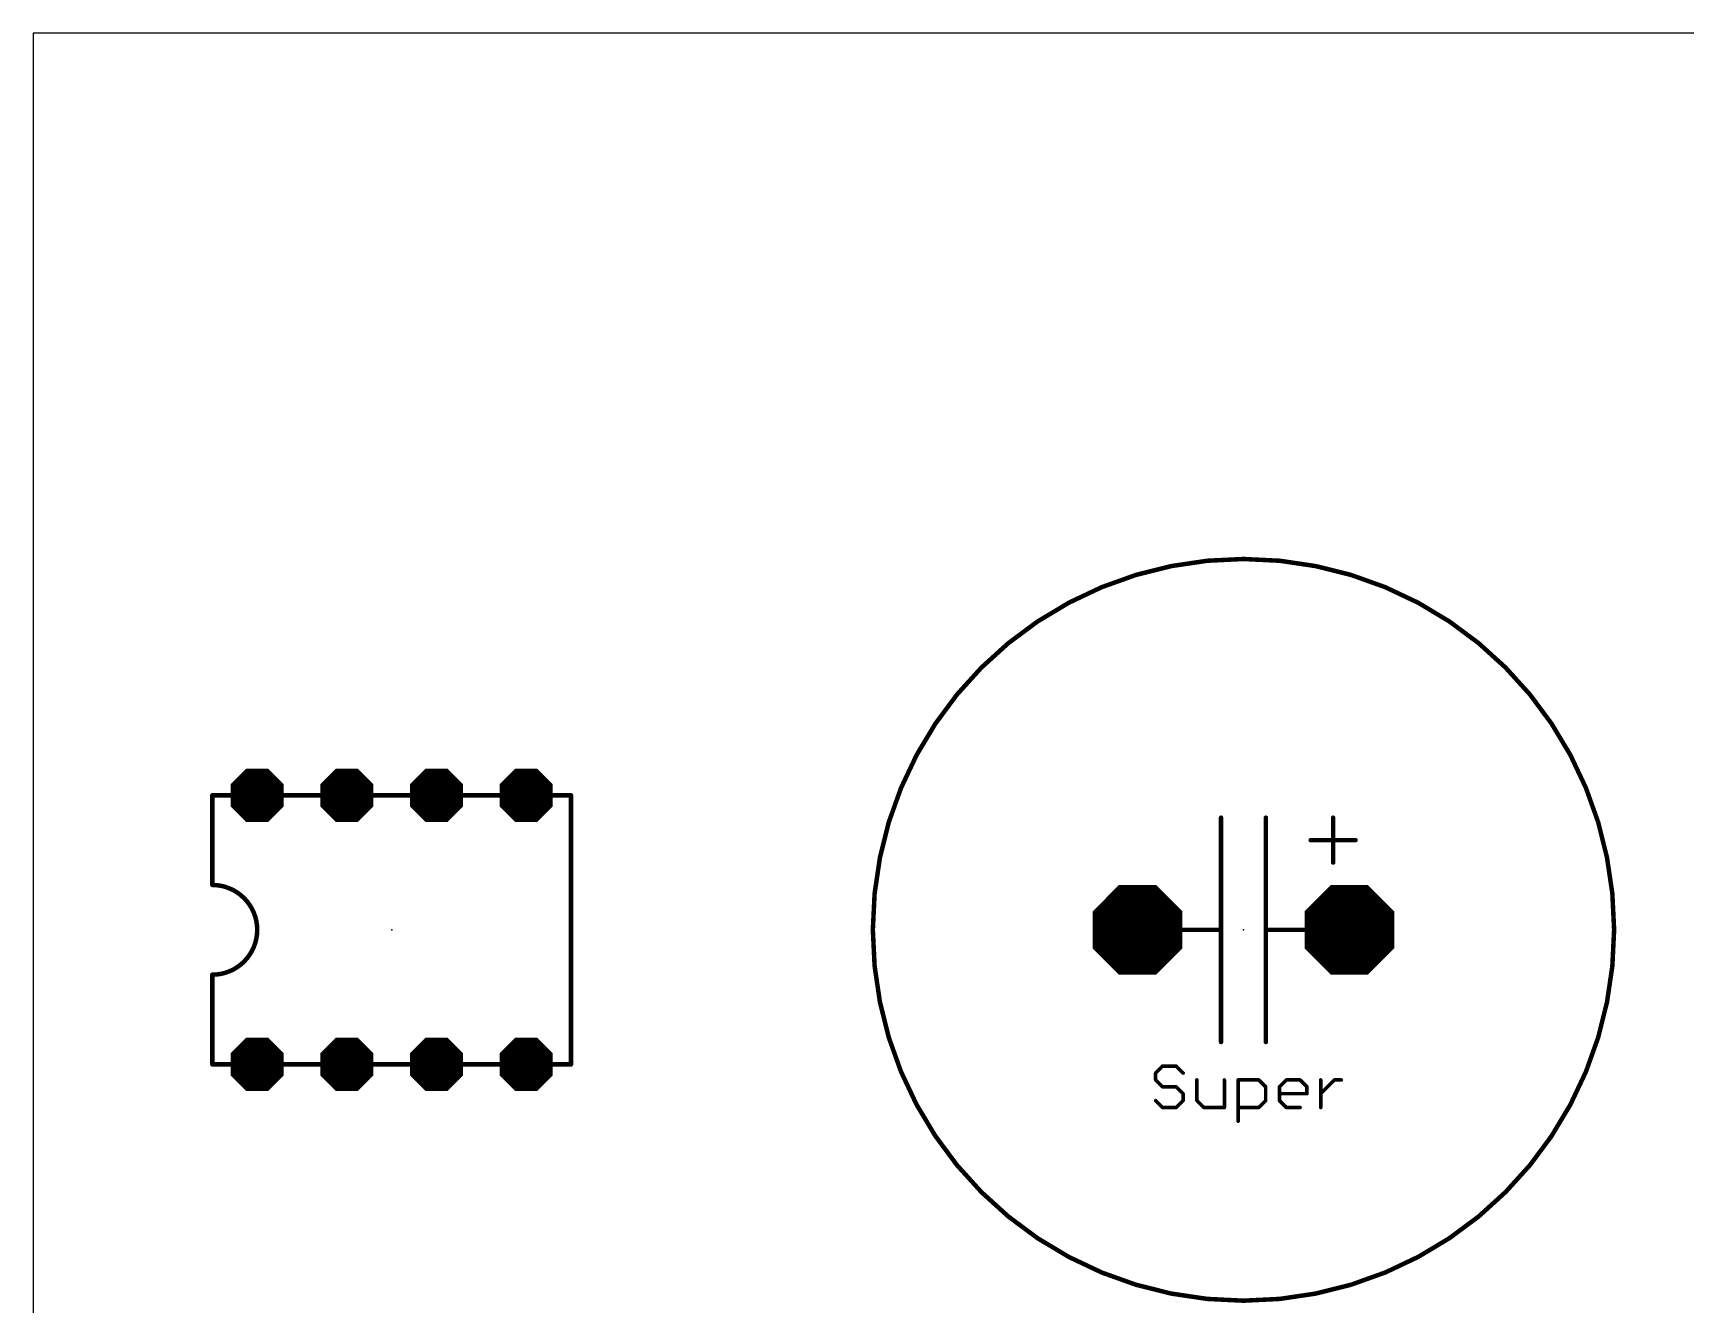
# Model space of a CAD drawing. Extents: x -5 to 105, y 0 to 80.
# Drawn here: x 0 to 46.82, y 43.99 to 80 of the extents above; entities that cross this region are included whole.
import ezdxf

# ---------------------------------------------------------------- set-up
doc = ezdxf.new("R2010")
doc.units = 0
for name, color, linetype in [('17', 82, 'CONTINUOUS'), ('20', 7, 'CONTINUOUS'), ('21', 253, 'CONTINUOUS'), ('23', 7, 'CONTINUOUS')]:
    doc.layers.add(name, color=color, linetype=linetype)

# ---------------------------------------------------------------- blocks, each defined once
blk = doc.blocks.new('OCTAGONP')
at = {"const_width": 0.5}
blk.add_lwpolyline([(-0.25, -0.1036), (-0.25, 0.1036), (-0.1036, 0.25), (0.1036, 0.25), (0.25, 0.1036), (0.25, -0.1036), (0.1036, -0.25), (-0.1036, -0.25), (-0.25, -0.1036), (-0.25, 0.1036)], dxfattribs=at)

msp = doc.modelspace()

# ---------------------------------------------------------------- linework, layer by layer
at = {"layer": '20'}
for p, q in [((100, 80), (0, 80)), ((0, 80), (0, 0))]:
    msp.add_line(p, q, dxfattribs=at)
at = {"layer": '21'}
for points, const_width in [([(34.29, 44.11, 1), (34.29, 65.11, 1), (34.29, 44.11)], 0.127), ([(5.08, 58.4518, 1), (5.08, 58.3882)], 0.0635), ([(5.1117, 58.42, 1), (5.0483, 58.42)], 0.0635), ([(15.2718, 58.42, 1), (15.2082, 58.42)], 0.0635), ([(15.24, 58.3882, 1), (15.24, 58.4518)], 0.0635), ([(33.6868, 57.785, 1), (33.6232, 57.785)], 0.0635), ([(34.9568, 57.785, 1), (34.8933, 57.785)], 0.0635), ([(36.8618, 57.785, 1), (36.7982, 57.785)], 0.0635), ([(36.195, 57.1818, 1), (36.195, 57.1183)], 0.0635), ([(37.465, 57.1183, 1), (37.465, 57.1818)], 0.0635), ([(36.7982, 56.515, 1), (36.8618, 56.515)], 0.0635), ([(5.08, 55.9118, 1), (5.08, 55.8483)], 0.0635), ([(5.08, 53.34, 1), (5.08, 55.88)], 0.127), ([(5.0483, 55.88, 1), (5.1117, 55.88)], 0.0635), ([(31.115, 54.6418, 1), (31.115, 54.5782)], 0.0635), ([(33.6868, 54.61, 1), (33.6232, 54.61)], 0.0635), ([(33.6232, 54.61, 1), (33.6868, 54.61)], 0.0635), ([(33.655, 54.5782, 1), (33.655, 54.6418)], 0.0635), ([(34.925, 54.6418, 1), (34.925, 54.5782)], 0.0635), ([(34.9568, 54.61, 1), (34.8933, 54.61)], 0.0635), ([(34.8933, 54.61, 1), (34.9568, 54.61)], 0.0635), ([(37.465, 54.5782, 1), (37.465, 54.6418)], 0.0635), ([(5.08, 53.3718, 1), (5.08, 53.3083)], 0.0635), ([(5.1117, 53.34, 1), (5.0483, 53.34)], 0.0635), ([(33.6232, 51.435, 1), (33.6868, 51.435)], 0.0635), ([(34.8933, 51.435, 1), (34.9568, 51.435)], 0.0635), ([(5.08, 50.8318, 1), (5.08, 50.7683)], 0.0635), ([(5.0483, 50.8, 1), (5.1117, 50.8)], 0.0635), ([(15.2082, 50.8, 1), (15.2718, 50.8)], 0.0635), ([(15.24, 50.7683, 1), (15.24, 50.8318)], 0.0635), ([(31.7828, 50.5732, 1), (31.8188, 50.5372)], 0.0508), ([(31.8262, 50.5552, 1), (31.7754, 50.5552)], 0.0508), ([(31.9956, 50.7755, 1), (31.9956, 50.7247)], 0.0508), ([(32.0136, 50.7321, 1), (31.9776, 50.7681)], 0.0508), ([(32.4034, 50.7681, 1), (32.3674, 50.7321)], 0.0508), ([(32.3854, 50.7247, 1), (32.3854, 50.7755)], 0.0508), ([(32.5623, 50.5372, 1), (32.5983, 50.5732)], 0.0508), ([(31.8188, 50.3783, 1), (31.7828, 50.3423)], 0.0508), ([(31.7754, 50.3603, 1), (31.8262, 50.3603)], 0.0508), ([(31.9956, 50.1908, 1), (31.9956, 50.14)], 0.0508), ([(31.9776, 50.1474, 1), (32.0136, 50.1834)], 0.0508), ([(32.4034, 50.1834, 1), (32.3674, 50.1474)], 0.0508), ([(32.3854, 50.14, 1), (32.3854, 50.1908)], 0.0508), ([(32.9955, 50.3603, 1), (32.9447, 50.3603)], 0.0508), ([(33.775, 50.3603, 1), (33.7242, 50.3603)], 0.0508), ([(34.1648, 50.3603, 1), (34.114, 50.3603)], 0.0508), ([(34.1394, 50.3857, 1), (34.1394, 50.3349)], 0.0508), ([(34.742, 50.3783, 1), (34.706, 50.3423)], 0.0508), ([(34.724, 50.3349, 1), (34.724, 50.3857)], 0.0508), ([(34.9443, 50.1654, 1), (34.8935, 50.1654)], 0.0508), ([(34.9009, 50.1474, 1), (34.9369, 50.1834)], 0.0508), ([(35.2907, 50.1834, 1), (35.3267, 50.1474)], 0.0508), ([(35.3341, 50.1654, 1), (35.2833, 50.1654)], 0.0508), ([(35.5035, 50.3857, 1), (35.5035, 50.3349)], 0.0508), ([(35.5215, 50.3423, 1), (35.4855, 50.3783)], 0.0508), ([(35.9113, 50.3783, 1), (35.8753, 50.3423)], 0.0508), ([(35.8933, 50.3349, 1), (35.8933, 50.3857)], 0.0508), ([(36.1136, 50.1654, 1), (36.0628, 50.1654)], 0.0508), ([(36.0702, 50.1474, 1), (36.1062, 50.1834)], 0.0508), ([(36.5034, 50.3603, 1), (36.4526, 50.3603)], 0.0508), ([(36.8677, 50.3857, 1), (36.8677, 50.3349)], 0.0508), ([(36.8857, 50.3423, 1), (36.8497, 50.3783)], 0.0508), ([(37.0626, 50.3349, 1), (37.0626, 50.3857)], 0.0508), ([(31.8188, 49.7936, 1), (31.7828, 49.7576)], 0.0508), ([(32.6057, 49.9705, 1), (32.5549, 49.9705)], 0.0508), ([(32.5549, 49.7756, 1), (32.6057, 49.7756)], 0.0508), ([(32.5623, 49.9525, 1), (32.5983, 49.9885)], 0.0508), ([(32.5983, 49.7576, 1), (32.5623, 49.7936)], 0.0508), ([(32.9881, 49.7936, 1), (32.9521, 49.7576)], 0.0508), ([(32.9447, 49.7756, 1), (32.9955, 49.7756)], 0.0508), ([(34.8935, 49.7756, 1), (34.9443, 49.7756)], 0.0508), ([(34.9369, 49.7576, 1), (34.9009, 49.7936)], 0.0508), ([(35.3267, 49.7936, 1), (35.2907, 49.7576)], 0.0508), ([(35.3087, 49.9959, 1), (35.3087, 49.9451)], 0.0508), ([(35.2833, 49.7756, 1), (35.3341, 49.7756)], 0.0508), ([(36.0628, 49.9705, 1), (36.1136, 49.9705)], 0.0508), ([(36.0882, 49.9451, 1), (36.0882, 49.9959)], 0.0508), ([(36.46, 49.9885, 1), (36.496, 49.9525)], 0.0508), ([(31.9956, 49.6062, 1), (31.9956, 49.5554)], 0.0508), ([(31.9776, 49.5628, 1), (32.0136, 49.5988)], 0.0508), ([(32.3674, 49.5988, 1), (32.4034, 49.5628)], 0.0508), ([(32.3854, 49.5554, 1), (32.3854, 49.6062)], 0.0508), ([(33.1649, 49.6062, 1), (33.1649, 49.5554)], 0.0508), ([(33.1469, 49.5628, 1), (33.1829, 49.5988)], 0.0508), ([(33.7242, 49.5808, 1), (33.775, 49.5808)], 0.0508), ([(33.7496, 49.5554, 1), (33.7496, 49.6062)], 0.0508), ([(34.1394, 49.6062, 1), (34.1394, 49.5554)], 0.0508), ([(34.114, 49.1911, 1), (34.1648, 49.1911)], 0.0508), ([(34.706, 49.5988, 1), (34.742, 49.5628)], 0.0508), ([(34.724, 49.5554, 1), (34.724, 49.6062)], 0.0508), ([(35.5035, 49.6062, 1), (35.5035, 49.5554)], 0.0508), ([(35.4855, 49.5628, 1), (35.5215, 49.5988)], 0.0508), ([(35.8933, 49.5554, 1), (35.8933, 49.6062)], 0.0508), ([(36.4526, 49.5808, 1), (36.5034, 49.5808)], 0.0508)]:
    msp.add_lwpolyline(points, format="xyb", dxfattribs=dict(at, const_width=const_width))
for points, const_width in [([(5.08, 58.42), (15.24, 58.42)], 0.127), ([(5.08, 55.88), (5.08, 58.42)], 0.127), ([(15.24, 58.42), (15.24, 50.8)], 0.127), ([(33.655, 57.785), (33.655, 54.61)], 0.127), ([(34.925, 54.61), (34.925, 57.785)], 0.127), ([(36.83, 57.785), (36.83, 56.515)], 0.127), ([(36.195, 57.15), (37.465, 57.15)], 0.127), ([(31.115, 54.61), (33.655, 54.61)], 0.127), ([(33.655, 54.61), (33.655, 51.435)], 0.127), ([(34.925, 51.435), (34.925, 54.61)], 0.127), ([(34.925, 54.61), (37.465, 54.61)], 0.127), ([(5.08, 50.8), (5.08, 53.34)], 0.127), ([(15.24, 50.8), (5.08, 50.8)], 0.127), ([(31.9956, 50.7501), (31.8008, 50.5552)], 0.1016), ([(31.8008, 50.5552), (31.8008, 50.3603)], 0.1016), ([(32.3854, 50.7501), (31.9956, 50.7501)], 0.1016), ([(32.5803, 50.5552), (32.3854, 50.7501)], 0.1016), ([(31.8008, 50.3603), (31.9956, 50.1654)], 0.1016), ([(31.9956, 50.1654), (32.3854, 50.1654)], 0.1016), ([(32.3854, 50.1654), (32.5803, 49.9705)], 0.1016), ([(32.9701, 50.3603), (32.9701, 49.7756)], 0.1016), ([(33.7496, 49.5808), (33.7496, 50.3603)], 0.1016), ([(34.1394, 49.1911), (34.1394, 50.3603)], 0.1016), ([(34.1394, 50.3603), (34.724, 50.3603)], 0.1016), ([(34.724, 50.3603), (34.9189, 50.1654)], 0.1016), ([(34.9189, 50.1654), (34.9189, 49.7756)], 0.1016), ([(35.3087, 50.1654), (35.5035, 50.3603)], 0.1016), ([(35.3087, 49.7756), (35.3087, 50.1654)], 0.1016), ([(35.5035, 50.3603), (35.8933, 50.3603)], 0.1016), ([(35.8933, 50.3603), (36.0882, 50.1654)], 0.1016), ([(36.0882, 50.1654), (36.0882, 49.9705)], 0.1016), ([(36.478, 49.5808), (36.478, 50.3603)], 0.1016), ([(36.478, 49.9705), (36.8677, 50.3603)], 0.1016), ([(36.8677, 50.3603), (37.0626, 50.3603)], 0.1016), ([(31.9956, 49.5808), (31.8008, 49.7756)], 0.1016), ([(32.5803, 49.7756), (32.3854, 49.5808)], 0.1016), ([(32.5803, 49.9705), (32.5803, 49.7756)], 0.1016), ([(32.9701, 49.7756), (33.1649, 49.5808)], 0.1016), ([(34.9189, 49.7756), (34.724, 49.5808)], 0.1016), ([(36.0882, 49.9705), (35.3087, 49.9705)], 0.1016), ([(35.5035, 49.5808), (35.3087, 49.7756)], 0.1016), ([(32.3854, 49.5808), (31.9956, 49.5808)], 0.1016), ([(33.1649, 49.5808), (33.7496, 49.5808)], 0.1016), ([(34.724, 49.5808), (34.1394, 49.5808)], 0.1016), ([(35.8933, 49.5808), (35.5035, 49.5808)], 0.1016)]:
    msp.add_lwpolyline(points, dxfattribs=dict(at, const_width=const_width))
at = {"layer": '23'}
for p in [(10.16, 54.61), (34.29, 54.61)]:
    msp.add_point(p, dxfattribs=at)

# ---------------------------------------------------------------- block references
at = {"layer": '17', "xscale": 1.508, "yscale": 1.508, "rotation": 90}
for p in [(6.35, 58.42), (6.35, 58.42), (8.89, 58.42), (8.89, 58.42), (11.43, 58.42), (11.43, 58.42), (13.97, 58.42), (13.97, 58.42), (6.35, 50.8), (6.35, 50.8), (8.89, 50.8), (8.89, 50.8), (11.43, 50.8), (11.43, 50.8), (13.97, 50.8), (13.97, 50.8)]:
    msp.add_blockref('OCTAGONP', p, dxfattribs=at)
at = {"layer": '17', "xscale": 2.54, "yscale": 2.54}
for p in [(31.29, 54.61), (31.29, 54.61), (37.29, 54.61), (37.29, 54.61)]:
    msp.add_blockref('OCTAGONP', p, dxfattribs=at)

doc.saveas('drawing.dxf')
